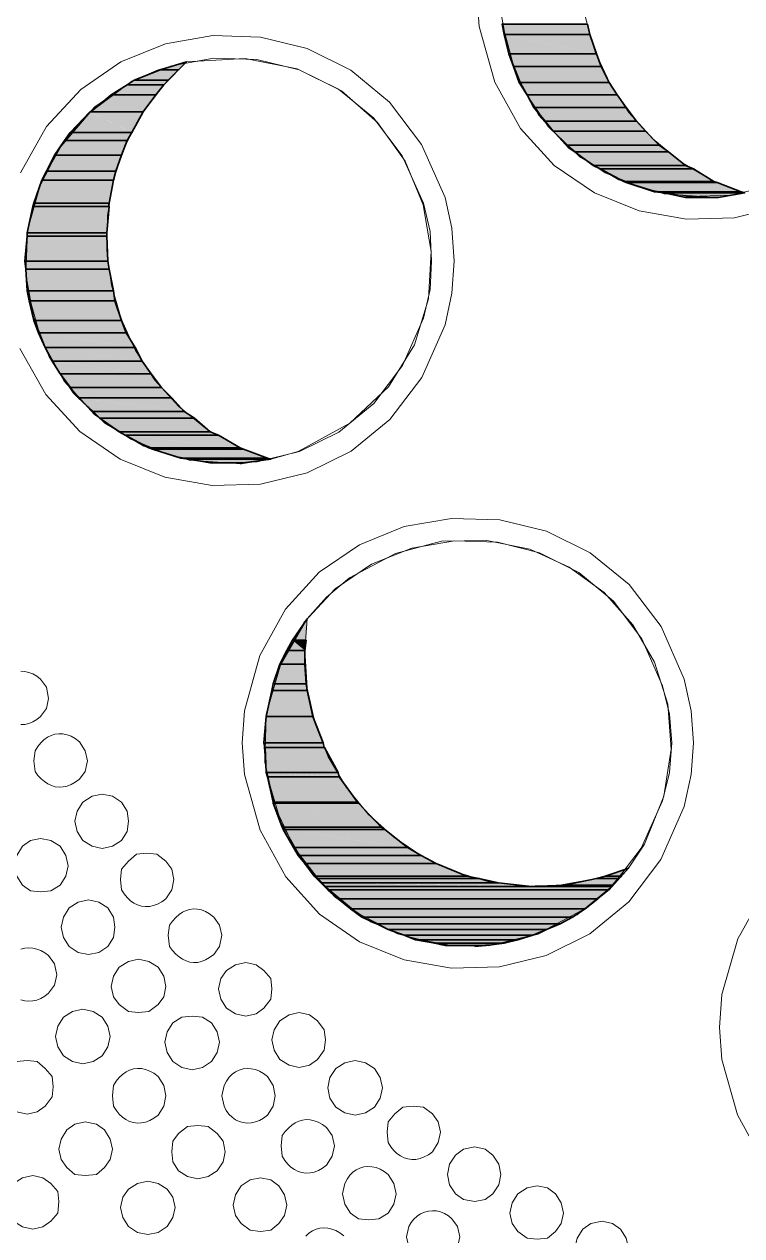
# Model space of a CAD drawing. Extents: x 0 to 247, y -13 to 225.
# Drawn here: x 52.93 to 65.15, y 113.28 to 133.93 of the extents above; entities that cross this region are included whole.
import ezdxf

# ---------------------------------------------------------------- set-up
doc = ezdxf.new("R2010")
doc.units = 0
doc.layers.add('FILL', color=8, linetype='Continuous')
doc.layers.add('GEOMETRY', color=7, linetype='Continuous')

msp = doc.modelspace()

# ---------------------------------------------------------------- hatches: boundary and pattern name
at = {"layer": 'FILL'}
for points in [[(61.109, 133.751), (62.564, 133.751), (61.07, 133.927)], [(61.07, 133.926), (62.564, 133.75), (62.524, 133.926)], [(61.109, 133.751), (62.679, 133.422), (62.564, 133.751)], [(61.185, 133.421), (62.679, 133.421), (61.109, 133.75)], [(61.185, 133.421), (62.756, 133.207), (62.679, 133.421)], [(61.263, 133.207), (62.757, 133.207), (61.186, 133.421)], [(54.805, 132.975), (55.386, 132.975), (55.25, 133.149)], [(55.25, 133.149), (55.559, 133.149), (55.696, 133.285)], [(55.25, 133.149), (55.386, 132.975), (55.56, 133.149)], [(61.363, 132.936), (62.894, 132.936), (61.264, 133.207)], [(61.264, 133.207), (62.894, 132.936), (62.758, 133.207)], [(54.688, 132.895), (55.308, 132.895), (54.805, 132.975)], [(54.805, 132.975), (55.308, 132.895), (55.385, 132.975)], [(61.497, 132.722), (63.029, 132.722), (61.362, 132.935)], [(61.362, 132.935), (63.029, 132.722), (62.893, 132.935)], [(54.417, 132.722), (55.173, 132.722), (54.688, 132.895)], [(54.688, 132.895), (55.173, 132.722), (55.308, 132.895)], [(54.066, 132.431), (54.958, 132.431), (54.415, 132.723)], [(54.416, 132.722), (54.959, 132.43), (55.173, 132.722)], [(61.613, 132.508), (63.183, 132.508), (61.497, 132.722)], [(61.497, 132.722), (63.184, 132.508), (63.029, 132.722)], [(53.717, 132.08), (54.765, 132.08), (54.047, 132.43)], [(54.047, 132.431), (54.068, 132.431), (54.96, 132.431)], [(54.048, 132.431), (54.765, 132.081), (54.959, 132.431)], [(54.067, 132.431), (54.959, 132.431)], [(61.806, 132.277), (63.36, 132.277), (61.613, 132.508)], [(61.613, 132.508), (63.36, 132.277), (63.184, 132.508)], [(61.943, 132.101), (63.514, 132.101), (61.806, 132.277)], [(61.806, 132.277), (63.514, 132.101), (63.359, 132.277)], [(53.445, 131.693), (54.591, 131.693), (53.62, 131.947)], [(53.619, 131.946), (54.687, 131.946), (53.717, 132.082)], [(53.62, 131.946), (54.591, 131.693), (54.686, 131.946)], [(53.717, 132.082), (54.687, 131.946), (54.765, 132.082)], [(61.943, 132.102), (63.747, 131.868), (63.513, 132.102)], [(62.175, 131.868), (63.747, 131.868), (61.944, 132.102)], [(53.31, 131.423), (54.494, 131.423), (53.447, 131.693)], [(53.446, 131.693), (54.494, 131.423), (54.591, 131.693)], [(62.312, 131.754), (63.903, 131.754), (62.175, 131.867)], [(62.176, 131.867), (63.904, 131.754), (63.747, 131.867)], [(62.622, 131.519), (64.194, 131.519), (62.312, 131.753)], [(62.312, 131.753), (64.194, 131.519), (63.903, 131.753)], [(62.739, 131.462), (64.329, 131.462), (62.622, 131.519)], [(62.622, 131.519), (64.329, 131.462), (64.194, 131.519)], [(53.233, 131.268), (54.455, 131.268), (53.31, 131.425)], [(53.31, 131.424), (54.455, 131.267), (54.494, 131.424)], [(63.146, 131.246), (64.678, 131.246), (62.739, 131.462)], [(62.739, 131.462), (64.678, 131.246), (64.329, 131.462)], [(53.096, 130.878), (54.377, 130.878), (53.233, 131.268)], [(53.233, 131.268), (54.377, 130.878), (54.455, 131.268)], [(63.184, 131.227), (64.736, 131.227), (63.146, 131.246)], [(63.147, 131.246), (64.736, 131.227), (64.679, 131.246)], [(63.669, 131.072), (65.143, 131.072), (63.184, 131.229)], [(63.184, 131.228), (65.143, 131.072), (64.736, 131.228)], [(53.077, 130.818), (54.376, 130.818), (53.096, 130.878)], [(53.096, 130.878), (54.376, 130.818), (54.376, 130.878)], [(63.824, 131.054), (65.202, 131.054), (63.669, 131.073)], [(63.669, 131.072), (65.202, 131.053), (65.143, 131.072)], [(63.825, 131.054), (64.756, 130.977), (65.203, 131.054)], [(64.194, 130.976), (64.756, 130.976), (63.825, 131.053)], [(64.194, 130.976), (64.698, 130.976), (64.756, 130.976)], [(52.981, 130.373), (54.339, 130.373), (53.077, 130.819)], [(53.077, 130.819), (54.339, 130.373), (54.377, 130.819)], [(52.942, 129.891), (54.358, 129.891), (52.981, 130.316)], [(52.981, 130.316), (54.338, 130.316), (52.981, 130.375)], [(52.981, 130.374), (54.338, 130.315), (54.338, 130.374)], [(52.981, 130.316), (54.358, 129.891), (54.338, 130.316)], [(52.961, 129.755), (54.377, 129.755), (52.942, 129.891)], [(52.942, 129.891), (54.377, 129.755), (54.358, 129.891)], [(52.982, 129.386), (54.454, 129.386), (52.96, 129.755)], [(52.96, 129.755), (54.454, 129.386), (54.377, 129.755)], [(53.018, 129.211), (54.473, 129.211), (52.981, 129.386)], [(52.981, 129.386), (54.473, 129.211), (54.455, 129.386)], [(53.096, 128.881), (54.59, 128.881), (53.018, 129.211)], [(53.018, 129.211), (54.59, 128.881), (54.473, 129.211)], [(53.096, 128.881), (54.667, 128.667), (54.59, 128.881)], [(53.175, 128.667), (54.668, 128.667), (53.097, 128.881)], [(53.175, 128.667), (54.824, 128.418), (54.668, 128.667)], [(53.291, 128.417), (54.824, 128.417), (53.175, 128.666)], [(53.408, 128.183), (54.94, 128.183), (53.291, 128.417)], [(53.291, 128.417), (54.94, 128.184), (54.824, 128.417)], [(53.408, 128.183), (55.095, 127.971), (54.94, 128.183)], [(53.543, 127.97), (55.095, 127.97), (53.408, 128.182)], [(53.717, 127.737), (55.269, 127.737), (53.542, 127.97)], [(53.543, 127.97), (55.269, 127.737), (55.095, 127.97)], [(53.853, 127.561), (55.445, 127.561), (53.717, 127.737)], [(53.717, 127.736), (55.445, 127.56), (55.269, 127.736)], [(53.853, 127.561), (55.658, 127.329), (55.445, 127.561)], [(54.106, 127.328), (55.659, 127.328), (53.853, 127.56)], [(54.221, 127.212), (55.832, 127.212), (54.106, 127.328)], [(54.106, 127.328), (55.832, 127.212), (55.658, 127.328)], [(54.221, 127.212), (56.102, 126.979), (55.831, 127.212)], [(54.552, 126.979), (56.103, 126.979), (54.222, 127.212)], [(54.65, 126.922), (56.239, 126.922), (54.552, 126.979)], [(54.552, 126.978), (56.239, 126.921), (56.103, 126.978)], [(55.056, 126.708), (56.608, 126.708), (54.648, 126.921)], [(54.649, 126.922), (56.608, 126.709), (56.24, 126.922)], [(55.115, 126.688), (56.666, 126.688), (55.056, 126.709)], [(55.056, 126.708), (56.665, 126.687), (56.608, 126.708)], [(55.598, 126.534), (57.074, 126.534), (55.115, 126.688)], [(55.115, 126.688), (57.074, 126.534), (56.666, 126.688)], [(55.735, 126.515), (57.132, 126.515), (55.598, 126.534)], [(55.598, 126.534), (57.132, 126.515), (57.074, 126.534)], [(56.102, 126.455), (56.665, 126.455), (55.735, 126.515)], [(55.735, 126.515), (56.666, 126.455), (57.132, 126.515)], [(56.103, 126.455), (56.608, 126.435), (56.665, 126.455)], [(57.501, 123.431), (57.732, 123.431), (57.753, 123.796)], [(57.287, 123.022), (57.715, 123.022), (57.404, 123.254)], [(57.404, 123.254), (57.714, 123.254), (57.501, 123.43)], [(57.404, 123.254), (57.715, 123.022), (57.715, 123.254)], [(57.501, 123.431), (57.713, 123.255), (57.733, 123.431)], [(57.171, 122.69), (57.733, 122.69), (57.287, 123.022)], [(57.287, 123.022), (57.733, 122.69), (57.715, 123.022)], [(57.152, 122.576), (57.753, 122.576), (57.171, 122.689)], [(57.171, 122.69), (57.753, 122.577), (57.733, 122.69)], [(57.054, 122.129), (57.85, 122.129), (57.152, 122.576)], [(57.152, 122.576), (57.849, 122.129), (57.753, 122.576)], [(57.016, 121.685), (58.026, 121.685), (57.055, 122.129)], [(57.055, 122.129), (57.85, 122.129)], [(57.055, 122.129), (57.85, 122.129)], [(57.055, 122.129), (58.026, 121.685), (57.85, 122.129)], [(57.036, 121.604), (58.043, 121.604), (57.014, 121.685)], [(57.015, 121.685), (58.044, 121.604), (58.026, 121.685)], [(57.055, 121.18), (58.277, 121.18), (57.036, 121.604)], [(57.036, 121.604), (58.277, 121.18), (58.044, 121.604)], [(57.074, 121.103), (58.296, 121.103), (57.054, 121.179)], [(57.055, 121.18), (58.297, 121.104), (58.278, 121.18)], [(57.074, 121.103), (58.606, 120.672), (58.296, 121.103)], [(57.171, 120.672), (58.606, 120.672), (57.075, 121.103)], [(57.325, 120.246), (59.013, 120.246), (57.17, 120.654)], [(57.171, 120.654), (58.626, 120.654), (57.171, 120.672)], [(57.171, 120.672), (58.626, 120.654), (58.607, 120.672)], [(57.171, 120.654), (59.014, 120.246), (58.626, 120.654)], [(57.346, 120.209), (59.072, 120.209), (57.326, 120.247)], [(57.326, 120.246), (59.072, 120.208), (59.013, 120.246)], [(57.345, 120.209), (59.459, 119.898), (59.072, 120.209)], [(57.52, 119.897), (59.459, 119.897), (57.345, 120.208)], [(57.596, 119.763), (59.693, 119.763), (57.519, 119.898)], [(57.519, 119.898), (59.693, 119.763), (59.459, 119.898)], [(57.713, 119.628), (59.946, 119.628), (57.596, 119.763)], [(57.596, 119.763), (59.946, 119.628), (59.693, 119.763)], [(57.87, 119.414), (60.468, 119.414), (57.713, 119.628)], [(57.713, 119.628), (60.468, 119.414), (59.945, 119.628)], [(62.834, 119.414), (63.107, 119.414), (63.222, 119.549)], [(57.908, 119.374), (60.682, 119.374), (57.87, 119.414)], [(57.87, 119.414), (60.682, 119.374), (60.469, 119.414)], [(57.986, 119.297), (61.012, 119.297), (57.908, 119.374)], [(57.908, 119.374), (61.012, 119.297), (60.681, 119.374)], [(62.137, 119.258), (62.952, 119.258), (62.68, 119.374)], [(62.68, 119.374), (63.049, 119.374), (62.835, 119.414)], [(62.68, 119.374), (62.952, 119.258), (63.049, 119.374)], [(62.834, 119.414), (63.048, 119.374), (63.107, 119.414)], [(57.986, 119.297), (61.574, 119.238), (61.012, 119.297)], [(58.044, 119.237), (61.575, 119.237), (57.986, 119.296)], [(58.101, 119.181), (62.875, 119.181), (58.043, 119.238)], [(58.044, 119.237), (62.875, 119.18), (62.933, 119.237)], [(58.101, 119.181), (62.7, 119.025), (62.874, 119.181)], [(58.278, 119.025), (62.701, 119.025), (58.102, 119.181)], [(61.574, 119.237), (62.932, 119.237), (62.136, 119.258)], [(62.137, 119.258), (62.933, 119.237), (62.952, 119.258)], [(58.491, 118.852), (62.486, 118.852), (58.277, 119.025)], [(58.277, 119.025), (62.486, 118.852), (62.7, 119.025)], [(58.683, 118.715), (62.273, 118.715), (58.491, 118.854)], [(58.491, 118.853), (62.273, 118.714), (62.486, 118.853)], [(58.935, 118.599), (62.059, 118.599), (58.683, 118.715)], [(58.684, 118.715), (62.06, 118.599), (62.274, 118.715)], [(58.935, 118.598), (61.828, 118.501), (62.059, 118.598)], [(59.13, 118.501), (61.828, 118.501), (58.936, 118.598)], [(59.402, 118.404), (61.593, 118.404), (59.131, 118.501)], [(59.131, 118.501), (61.593, 118.404), (61.827, 118.501)], [(59.595, 118.328), (61.341, 118.328), (59.402, 118.404)], [(59.402, 118.404), (61.341, 118.328), (61.593, 118.404)], [(59.595, 118.328), (61.109, 118.269), (61.341, 118.328)], [(59.926, 118.269), (61.11, 118.269), (59.596, 118.328)], [(60.099, 118.23), (60.797, 118.23), (59.925, 118.27)], [(59.926, 118.27), (60.798, 118.23), (61.11, 118.27)], [(60.099, 118.23), (60.605, 118.21), (60.797, 118.23)]]:
    msp.add_hatch(color=7, dxfattribs=at).paths.add_polyline_path(points)

# ---------------------------------------------------------------- linework, layer by layer
at = {"layer": 'GEOMETRY', "lineweight": 13}
for points in [[(63.301, 137.688), (62.856, 137.493), (62.138, 136.97), (61.605, 136.352), (61.25, 135.666), (61.064, 134.941), (61.039, 134.202), (61.168, 133.479), (61.442, 132.797), (61.854, 132.184), (62.395, 131.669), (63.058, 131.277), (63.834, 131.037), (64.717, 130.976), (65.203, 131.054)], [(63.786, 137.822), (63.379, 137.435), (62.999, 136.906), (62.716, 136.347), (62.525, 135.77), (62.427, 135.183), (62.417, 134.595), (62.495, 134.016), (62.659, 133.455), (62.905, 132.921), (63.232, 132.424), (63.638, 131.973), (64.121, 131.578), (64.679, 131.246), (65.203, 131.053)], [(60.642, 134.429), (60.681, 133.887), (60.946, 132.941), (61.382, 132.152), (61.958, 131.522), (62.643, 131.052), (63.404, 130.745), (64.209, 130.604), (65.027, 130.629), (65.826, 130.824), (66.573, 131.191), (67.238, 131.732), (67.788, 132.448), (68.19, 133.343), (68.305, 133.887), (68.344, 134.429)], [(61.07, 133.945), (61.301, 133.093), (61.69, 132.383), (62.208, 131.816), (62.826, 131.394), (63.514, 131.118), (64.242, 130.992), (64.982, 131.016), (65.703, 131.192), (66.377, 131.523), (66.974, 132.01), (67.465, 132.655), (67.821, 133.46), (67.918, 133.945)], [(52.86, 128.404), (53.299, 127.617), (53.879, 126.987), (54.566, 126.517), (55.329, 126.209), (56.136, 126.066), (56.955, 126.09), (57.753, 126.284), (58.499, 126.65), (59.16, 127.19), (59.704, 127.907), (60.1, 128.804), (60.217, 129.346), (60.255, 129.891), (60.255, 129.891), (60.217, 130.452), (60.1, 130.976), (59.7, 131.878), (59.155, 132.599), (58.495, 133.143), (57.753, 133.512), (56.958, 133.708), (56.144, 133.734), (55.341, 133.592), (54.58, 133.285), (53.894, 132.815), (53.313, 132.184), (52.868, 131.396)], [(55.212, 133.149), (54.765, 132.954), (54.054, 132.429), (53.526, 131.81), (53.173, 131.124), (52.987, 130.399), (52.961, 129.662), (53.088, 128.939), (53.359, 128.259), (53.768, 127.647), (54.306, 127.132), (54.967, 126.74), (55.743, 126.499), (56.627, 126.436), (57.133, 126.515)], [(55.696, 133.284), (55.308, 132.894), (54.926, 132.382), (54.641, 131.832), (54.449, 131.256), (54.35, 130.664), (54.34, 130.068), (54.418, 129.479), (54.581, 128.908), (54.828, 128.366), (55.156, 127.864), (55.563, 127.413), (56.048, 127.024), (56.608, 126.708), (57.133, 126.514)], [(57.133, 126.515), (57.597, 126.649), (58.478, 127.129), (59.135, 127.746), (59.577, 128.464), (59.816, 129.245), (59.862, 130.052), (59.726, 130.847), (59.419, 131.593), (58.951, 132.253), (58.335, 132.789), (57.579, 133.165), (56.696, 133.343), (55.696, 133.285), (55.212, 133.149), (55.696, 133.285)], [(62.875, 119.181), (63.223, 119.549), (63.495, 119.959), (63.827, 120.776), (63.953, 121.577), (63.893, 122.344), (63.668, 123.056), (63.299, 123.696), (62.807, 124.242), (62.215, 124.676), (61.542, 124.98), (60.81, 125.132), (60.04, 125.116), (59.253, 124.91), (58.471, 124.496), (58.083, 124.167), (57.753, 123.797), (57.285, 122.983), (57.053, 122.161), (57.033, 121.356), (57.201, 120.591), (57.534, 119.891), (58.008, 119.281), (58.6, 118.785), (59.287, 118.427), (60.044, 118.233), (60.848, 118.225), (61.677, 118.43), (62.506, 118.871), (62.894, 119.181), (63.223, 119.549)], [(57.753, 123.797), (57.714, 123.254), (57.751, 122.613), (57.886, 122.008), (58.109, 121.444), (58.413, 120.929), (58.788, 120.47), (59.226, 120.073), (59.717, 119.745), (60.254, 119.493), (60.827, 119.323), (61.429, 119.242), (62.049, 119.256), (62.68, 119.373), (63.223, 119.549)], [(52.873, 121.994), (52.941, 121.998), (53.01, 122.014), (53.078, 122.041), (53.146, 122.079), (53.212, 122.129), (53.31, 122.267), (53.348, 122.44), (53.348, 122.44), (53.31, 122.633), (53.212, 122.77), (53.146, 122.819), (53.078, 122.857), (53.01, 122.884), (52.941, 122.9), (52.873, 122.905)], [(65.528, 119.134), (65.087, 118.344), (64.814, 117.397), (64.775, 116.835), (64.814, 116.289), (65.078, 115.343), (65.514, 114.554)], [(52.877, 117.304), (52.942, 117.287), (53.009, 117.28), (53.078, 117.285), (53.147, 117.3), (53.215, 117.327), (53.283, 117.366), (53.348, 117.416), (53.446, 117.552), (53.486, 117.728), (53.486, 117.728), (53.446, 117.92), (53.348, 118.057), (53.283, 118.105), (53.215, 118.143), (53.147, 118.169), (53.078, 118.185), (53.009, 118.189), (52.942, 118.183), (52.877, 118.166)], [(58.373, 113.284), (58.308, 113.333), (58.24, 113.372), (58.171, 113.398), (58.103, 113.414), (58.034, 113.418), (57.967, 113.412), (57.902, 113.395), (57.84, 113.366), (57.781, 113.328), (57.727, 113.278)]]:
    msp.add_lwpolyline(points, dxfattribs=at)
at = {"layer": 'GEOMETRY', "lineweight": 35}
for points in [[(61.07, 133.926), (61.109, 133.751), (62.564, 133.751)], [(61.07, 133.926), (62.525, 133.926), (62.564, 133.751)], [(61.109, 133.751), (61.185, 133.421), (62.679, 133.421)], [(61.109, 133.751), (62.564, 133.751), (62.679, 133.421)], [(61.185, 133.421), (61.263, 133.207), (62.757, 133.207)], [(61.185, 133.421), (62.679, 133.421), (62.757, 133.207)], [(55.25, 133.149), (54.805, 132.975), (55.386, 132.975)], [(55.696, 133.284), (55.25, 133.148), (55.559, 133.148)], [(55.25, 133.149), (55.56, 133.149), (55.386, 132.975)], [(61.263, 133.207), (61.362, 132.936), (62.893, 132.936)], [(61.263, 133.207), (62.757, 133.207), (62.893, 132.936)], [(54.804, 132.975), (54.687, 132.895), (55.308, 132.895)], [(54.804, 132.975), (55.385, 132.975), (55.308, 132.895)], [(61.362, 132.936), (61.497, 132.722), (63.029, 132.722)], [(61.362, 132.936), (62.893, 132.936), (63.029, 132.722)], [(54.687, 132.895), (54.416, 132.722), (55.172, 132.722)], [(54.687, 132.895), (55.308, 132.895), (55.172, 132.722)], [(54.416, 132.722), (54.067, 132.431), (54.959, 132.431)], [(54.416, 132.722), (55.173, 132.722), (54.959, 132.431)], [(61.497, 132.722), (61.613, 132.508), (63.184, 132.508)], [(61.497, 132.722), (63.029, 132.722), (63.184, 132.508)], [(54.047, 132.431), (53.717, 132.081), (54.764, 132.081)], [(54.067, 132.431), (54.047, 132.431), (54.959, 132.431)], [(54.047, 132.431), (54.958, 132.431), (54.764, 132.081)], [(54.067, 132.431), (54.959, 132.431)], [(61.613, 132.508), (61.806, 132.277), (63.36, 132.277)], [(61.613, 132.508), (63.184, 132.508), (63.36, 132.277)], [(61.806, 132.277), (61.943, 132.102), (63.514, 132.102)], [(61.806, 132.277), (63.36, 132.277), (63.514, 132.102)], [(53.62, 131.946), (53.446, 131.693), (54.591, 131.693)], [(53.717, 132.082), (53.619, 131.946), (54.688, 131.946)], [(53.62, 131.946), (54.687, 131.946), (54.591, 131.693)], [(53.717, 132.082), (54.764, 132.082), (54.688, 131.946)], [(61.943, 132.102), (62.175, 131.868), (63.747, 131.868)], [(61.943, 132.102), (63.514, 132.102), (63.747, 131.868)], [(53.446, 131.694), (53.31, 131.424), (54.494, 131.424)], [(53.446, 131.694), (54.591, 131.694), (54.494, 131.424)], [(62.176, 131.867), (62.313, 131.753), (63.904, 131.753)], [(62.176, 131.867), (63.747, 131.867), (63.904, 131.753)], [(62.312, 131.753), (62.622, 131.519), (64.194, 131.519)], [(62.312, 131.753), (63.903, 131.753), (64.194, 131.519)], [(62.622, 131.519), (62.739, 131.462), (64.329, 131.462)], [(62.622, 131.519), (64.194, 131.519), (64.329, 131.462)], [(53.31, 131.424), (53.233, 131.268), (54.455, 131.268)], [(53.31, 131.424), (54.494, 131.424), (54.455, 131.268)], [(62.739, 131.462), (63.146, 131.246), (64.678, 131.246)], [(62.739, 131.462), (64.329, 131.462), (64.678, 131.246)], [(53.233, 131.268), (53.096, 130.878), (54.377, 130.878)], [(53.233, 131.268), (54.455, 131.268), (54.377, 130.878)], [(63.146, 131.246), (63.184, 131.227), (64.736, 131.227)], [(63.146, 131.246), (64.678, 131.246), (64.736, 131.227)], [(63.184, 131.228), (63.669, 131.073), (65.143, 131.073)], [(63.184, 131.228), (64.736, 131.228), (65.143, 131.073)], [(53.096, 130.878), (53.077, 130.818), (54.376, 130.818)], [(53.096, 130.878), (54.376, 130.878), (54.376, 130.818)], [(63.67, 131.072), (63.825, 131.053), (65.203, 131.053)], [(63.67, 131.072), (65.144, 131.072), (65.203, 131.053)], [(63.825, 131.054), (64.194, 130.976), (64.756, 130.976)], [(63.825, 131.054), (65.203, 131.054), (64.756, 130.976)], [(64.194, 130.976), (64.756, 130.976), (64.698, 130.976)], [(53.078, 130.819), (52.981, 130.374), (54.339, 130.374)], [(53.078, 130.819), (54.377, 130.819), (54.339, 130.374)], [(52.981, 130.316), (52.942, 129.891), (54.358, 129.891)], [(52.981, 130.374), (52.981, 130.315), (54.338, 130.315)], [(52.981, 130.374), (54.338, 130.374), (54.338, 130.315)], [(52.981, 130.316), (54.338, 130.316), (54.358, 129.891)], [(52.942, 129.891), (52.961, 129.755), (54.377, 129.755)], [(52.942, 129.891), (54.358, 129.891), (54.377, 129.755)], [(52.961, 129.755), (52.982, 129.386), (54.455, 129.386)], [(52.961, 129.755), (54.377, 129.755), (54.455, 129.386)], [(52.981, 129.386), (53.018, 129.211), (54.473, 129.211)], [(52.981, 129.386), (54.455, 129.386), (54.473, 129.211)], [(53.018, 129.211), (53.096, 128.881), (54.59, 128.881)], [(53.018, 129.211), (54.473, 129.211), (54.59, 128.881)], [(53.096, 128.881), (53.174, 128.667), (54.667, 128.667)], [(53.096, 128.881), (54.59, 128.881), (54.667, 128.667)], [(53.174, 128.667), (53.291, 128.417), (54.823, 128.417)], [(53.174, 128.667), (54.667, 128.667), (54.823, 128.417)], [(53.291, 128.417), (53.408, 128.183), (54.94, 128.183)], [(53.291, 128.417), (54.824, 128.417), (54.94, 128.183)], [(53.408, 128.183), (53.543, 127.97), (55.095, 127.97)], [(53.408, 128.183), (54.94, 128.183), (55.095, 127.97)], [(53.543, 127.97), (53.718, 127.737), (55.269, 127.737)], [(53.543, 127.97), (55.095, 127.97), (55.269, 127.737)], [(53.717, 127.737), (53.854, 127.561), (55.445, 127.561)], [(53.717, 127.737), (55.268, 127.737), (55.445, 127.561)], [(53.853, 127.561), (54.106, 127.329), (55.658, 127.329)], [(53.853, 127.561), (55.445, 127.561), (55.658, 127.329)], [(54.106, 127.328), (54.221, 127.212), (55.832, 127.212)], [(54.106, 127.328), (55.658, 127.328), (55.832, 127.212)], [(54.221, 127.212), (54.551, 126.979), (56.102, 126.979)], [(54.221, 127.212), (55.831, 127.212), (56.102, 126.979)], [(54.551, 126.979), (54.649, 126.922), (56.239, 126.922)], [(54.551, 126.979), (56.102, 126.979), (56.239, 126.922)], [(54.649, 126.922), (55.056, 126.708), (56.608, 126.708)], [(54.649, 126.922), (56.24, 126.922), (56.608, 126.708)], [(55.056, 126.708), (55.115, 126.687), (56.665, 126.687)], [(55.056, 126.708), (56.608, 126.708), (56.665, 126.687)], [(55.115, 126.688), (55.598, 126.534), (57.074, 126.534)], [(55.115, 126.688), (56.666, 126.688), (57.074, 126.534)], [(55.598, 126.533), (55.735, 126.514), (57.132, 126.514)], [(55.598, 126.533), (57.074, 126.533), (57.132, 126.514)], [(55.735, 126.515), (56.102, 126.455), (56.666, 126.455)], [(55.735, 126.515), (57.132, 126.515), (56.666, 126.455)], [(56.103, 126.455), (56.665, 126.455), (56.608, 126.435)], [(57.753, 123.797), (57.501, 123.431), (57.733, 123.431)], [(57.404, 123.254), (57.287, 123.022), (57.714, 123.022)], [(57.501, 123.431), (57.404, 123.254), (57.714, 123.254)], [(57.404, 123.254), (57.714, 123.254), (57.714, 123.022)], [(57.501, 123.431), (57.733, 123.431), (57.714, 123.254)], [(57.287, 123.022), (57.171, 122.69), (57.733, 122.69)], [(57.287, 123.022), (57.714, 123.022), (57.733, 122.69)], [(57.171, 122.69), (57.152, 122.577), (57.753, 122.577)], [(57.171, 122.69), (57.733, 122.69), (57.753, 122.577)], [(57.152, 122.576), (57.054, 122.129), (57.849, 122.129)], [(57.152, 122.576), (57.753, 122.576), (57.849, 122.129)], [(57.054, 122.129), (57.015, 121.685), (58.025, 121.685)], [(57.054, 122.129), (57.849, 122.129)], [(57.054, 122.129), (57.849, 122.129)], [(57.054, 122.129), (57.849, 122.129), (58.025, 121.685)], [(57.015, 121.685), (57.036, 121.604), (58.043, 121.604)], [(57.015, 121.685), (58.025, 121.685), (58.043, 121.604)], [(57.036, 121.604), (57.055, 121.18), (58.277, 121.18)], [(57.036, 121.604), (58.044, 121.604), (58.277, 121.18)], [(57.054, 121.18), (57.074, 121.103), (58.296, 121.103)], [(57.054, 121.18), (58.277, 121.18), (58.296, 121.103)], [(57.074, 121.103), (57.171, 120.672), (58.606, 120.672)], [(57.074, 121.103), (58.297, 121.103), (58.606, 120.672)], [(57.171, 120.672), (57.171, 120.654), (58.626, 120.654)], [(57.171, 120.672), (58.607, 120.672), (58.626, 120.654)], [(57.171, 120.654), (57.326, 120.246), (59.014, 120.246)], [(57.171, 120.654), (58.626, 120.654), (59.014, 120.246)], [(57.326, 120.246), (57.346, 120.208), (59.072, 120.208)], [(57.326, 120.246), (59.013, 120.246), (59.072, 120.208)], [(57.345, 120.208), (57.519, 119.897), (59.459, 119.897)], [(57.345, 120.208), (59.072, 120.208), (59.459, 119.897)], [(57.519, 119.898), (57.596, 119.763), (59.693, 119.763)], [(57.519, 119.898), (59.459, 119.898), (59.693, 119.763)], [(57.596, 119.763), (57.713, 119.628), (59.946, 119.628)], [(57.596, 119.763), (59.693, 119.763), (59.946, 119.628)], [(57.714, 119.628), (57.87, 119.414), (60.469, 119.414)], [(57.714, 119.628), (59.946, 119.628), (60.469, 119.414)], [(63.222, 119.549), (62.834, 119.414), (63.107, 119.414)], [(57.87, 119.414), (57.908, 119.374), (60.682, 119.374)], [(57.87, 119.414), (60.469, 119.414), (60.682, 119.374)], [(57.908, 119.374), (57.986, 119.297), (61.012, 119.297)], [(57.908, 119.374), (60.681, 119.374), (61.012, 119.297)], [(62.679, 119.374), (62.136, 119.258), (62.951, 119.258)], [(62.679, 119.374), (63.048, 119.374), (62.951, 119.258)], [(62.835, 119.414), (62.68, 119.374), (63.049, 119.374)], [(62.835, 119.414), (63.107, 119.414), (63.049, 119.374)], [(57.986, 119.297), (58.044, 119.237), (61.574, 119.237)], [(57.986, 119.297), (61.012, 119.297), (61.574, 119.237)], [(58.044, 119.238), (58.102, 119.181), (62.875, 119.181)], [(58.044, 119.238), (62.933, 119.238), (62.875, 119.181)], [(58.101, 119.181), (58.277, 119.025), (62.7, 119.025)], [(58.101, 119.181), (62.874, 119.181), (62.7, 119.025)], [(62.136, 119.258), (61.574, 119.237), (62.932, 119.237)], [(62.136, 119.258), (62.951, 119.258), (62.932, 119.237)], [(58.277, 119.025), (58.491, 118.853), (62.486, 118.853)], [(58.277, 119.025), (62.7, 119.025), (62.486, 118.853)], [(58.491, 118.853), (58.683, 118.715), (62.273, 118.715)], [(58.491, 118.853), (62.486, 118.853), (62.273, 118.715)], [(58.683, 118.715), (58.935, 118.599), (62.059, 118.599)], [(58.683, 118.715), (62.273, 118.715), (62.059, 118.599)], [(58.935, 118.599), (59.13, 118.501), (61.828, 118.501)], [(58.935, 118.599), (62.059, 118.599), (61.828, 118.501)], [(59.13, 118.501), (59.401, 118.404), (61.593, 118.404)], [(59.13, 118.501), (61.827, 118.501), (61.593, 118.404)], [(59.402, 118.404), (59.595, 118.328), (61.341, 118.328)], [(59.402, 118.404), (61.593, 118.404), (61.341, 118.328)], [(59.595, 118.328), (59.925, 118.269), (61.109, 118.269)], [(59.595, 118.328), (61.341, 118.328), (61.109, 118.269)], [(59.926, 118.27), (60.1, 118.231), (60.798, 118.231)], [(59.926, 118.27), (61.11, 118.27), (60.798, 118.231)], [(60.099, 118.231), (60.797, 118.231), (60.605, 118.211)]]:
    msp.add_lwpolyline(points, dxfattribs=at)
at = {"layer": 'GEOMETRY', "lineweight": 13}
for points in [[(59.867, 129.891), (59.848, 130.394), (59.732, 130.878), (59.372, 131.686), (58.879, 132.333), (58.284, 132.82), (57.613, 133.15), (56.896, 133.325), (56.161, 133.348), (55.438, 133.219), (54.753, 132.942), (54.137, 132.519), (53.617, 131.952), (53.222, 131.243), (52.981, 130.394), (52.942, 129.891), (52.981, 129.405), (53.219, 128.555), (53.612, 127.845), (54.132, 127.278), (54.75, 126.855), (55.436, 126.578), (56.163, 126.45), (56.899, 126.473), (57.618, 126.648), (58.29, 126.978), (58.885, 127.466), (59.376, 128.112), (59.732, 128.919), (59.848, 129.405), (59.867, 129.891)], [(64.329, 121.685), (64.29, 122.228), (64.174, 122.77), (63.779, 123.665), (63.235, 124.381), (62.573, 124.921), (61.828, 125.287), (61.03, 125.482), (60.211, 125.507), (59.405, 125.366), (58.643, 125.059), (57.958, 124.589), (57.382, 123.96), (56.947, 123.172), (56.685, 122.228), (56.647, 121.685), (56.685, 121.142), (56.949, 120.193), (57.386, 119.4), (57.962, 118.766), (58.645, 118.293), (59.405, 117.984), (60.209, 117.841), (61.025, 117.866), (61.822, 118.061), (62.567, 118.43), (63.228, 118.974), (63.775, 119.695), (64.174, 120.597), (64.29, 121.142), (64.329, 121.685)], [(63.961, 121.685), (63.922, 122.17), (63.805, 122.655), (63.453, 123.456), (62.968, 124.099), (62.377, 124.587), (61.71, 124.919), (60.994, 125.099), (60.26, 125.126), (59.535, 125.002), (58.847, 124.729), (58.227, 124.308), (57.703, 123.74), (57.302, 123.027), (57.055, 122.17), (57.016, 121.685), (57.055, 121.18), (57.305, 120.33), (57.705, 119.62), (58.226, 119.053), (58.841, 118.63), (59.522, 118.353), (60.241, 118.225), (60.971, 118.247), (61.683, 118.422), (62.351, 118.753), (62.945, 119.24), (63.439, 119.886), (63.805, 120.694), (63.922, 121.18), (63.961, 121.685)], [(54.009, 121.374), (53.97, 121.546), (53.873, 121.701), (53.802, 121.754), (53.732, 121.794), (53.661, 121.821), (53.591, 121.836), (53.522, 121.839), (53.455, 121.83), (53.39, 121.81), (53.327, 121.778), (53.268, 121.736), (53.213, 121.683), (53.162, 121.619), (53.117, 121.546), (53.097, 121.374), (53.117, 121.197), (53.167, 121.129), (53.221, 121.071), (53.278, 121.022), (53.337, 120.983), (53.399, 120.954), (53.462, 120.935), (53.528, 120.928), (53.595, 120.931), (53.663, 120.946), (53.732, 120.973), (53.802, 121.011), (53.873, 121.062), (53.97, 121.197), (54.009, 121.374)], [(54.707, 120.347), (54.686, 120.519), (54.591, 120.672), (54.435, 120.773), (54.261, 120.811), (54.087, 120.773), (53.931, 120.672), (53.834, 120.519), (53.796, 120.347), (53.834, 120.17), (53.931, 120.017), (54.087, 119.92), (54.261, 119.881), (54.435, 119.92), (54.591, 120.017), (54.686, 120.17), (54.707, 120.347)], [(53.679, 119.589), (53.639, 119.763), (53.542, 119.92), (53.388, 120.017), (53.212, 120.054), (53.038, 120.017), (52.903, 119.92), (52.805, 119.763), (52.765, 119.589), (52.805, 119.414), (52.903, 119.258), (53.038, 119.161), (53.212, 119.142), (53.388, 119.161), (53.542, 119.258), (53.639, 119.414), (53.679, 119.589)], [(55.483, 119.356), (55.445, 119.53), (55.347, 119.668), (55.192, 119.784), (55.017, 119.802), (54.843, 119.784), (54.707, 119.668), (54.59, 119.53), (54.571, 119.356), (54.59, 119.181), (54.636, 119.108), (54.687, 119.046), (54.742, 118.993), (54.801, 118.952), (54.863, 118.921), (54.928, 118.901), (54.995, 118.892), (55.064, 118.894), (55.134, 118.909), (55.205, 118.935), (55.276, 118.974), (55.347, 119.025), (55.445, 119.181), (55.483, 119.356)], [(54.473, 118.542), (54.454, 118.715), (54.358, 118.871), (54.202, 118.969), (54.029, 119.006), (53.853, 118.969), (53.699, 118.871), (53.601, 118.715), (53.561, 118.542), (53.601, 118.367), (53.699, 118.211), (53.853, 118.113), (54.029, 118.075), (54.202, 118.113), (54.358, 118.211), (54.454, 118.367), (54.473, 118.542)], [(56.297, 118.404), (56.258, 118.578), (56.161, 118.715), (56.089, 118.768), (56.019, 118.808), (55.949, 118.835), (55.881, 118.85), (55.815, 118.853), (55.751, 118.845), (55.688, 118.826), (55.627, 118.796), (55.569, 118.756), (55.512, 118.706), (55.458, 118.647), (55.405, 118.578), (55.385, 118.404), (55.405, 118.212), (55.458, 118.144), (55.512, 118.085), (55.569, 118.035), (55.628, 117.996), (55.688, 117.966), (55.751, 117.947), (55.815, 117.939), (55.881, 117.942), (55.949, 117.957), (56.018, 117.984), (56.089, 118.023), (56.161, 118.076), (56.258, 118.212), (56.297, 118.404)], [(55.347, 117.531), (55.308, 117.706), (55.211, 117.86), (55.056, 117.96), (54.881, 117.999), (54.706, 117.96), (54.551, 117.86), (54.454, 117.706), (54.415, 117.531), (54.454, 117.357), (54.551, 117.223), (54.706, 117.104), (54.881, 117.087), (55.056, 117.104), (55.211, 117.223), (55.308, 117.357), (55.347, 117.531)], [(57.152, 117.492), (57.132, 117.669), (57.015, 117.804), (56.88, 117.899), (56.704, 117.938), (56.53, 117.899), (56.376, 117.804), (56.279, 117.669), (56.24, 117.492), (56.279, 117.316), (56.376, 117.162), (56.53, 117.065), (56.704, 117.027), (56.88, 117.065), (57.015, 117.162), (57.132, 117.316), (57.152, 117.492)], [(54.395, 116.679), (54.358, 116.853), (54.26, 117.008), (54.105, 117.104), (53.93, 117.144), (53.755, 117.104), (53.601, 117.008), (53.504, 116.853), (53.465, 116.679), (53.504, 116.505), (53.601, 116.349), (53.755, 116.253), (53.93, 116.214), (54.105, 116.253), (54.26, 116.349), (54.358, 116.505), (54.395, 116.679)], [(58.063, 116.621), (58.043, 116.795), (57.927, 116.948), (57.791, 117.047), (57.617, 117.087), (57.442, 117.047), (57.287, 116.948), (57.19, 116.795), (57.152, 116.621), (57.19, 116.445), (57.287, 116.29), (57.442, 116.192), (57.617, 116.154), (57.791, 116.192), (57.927, 116.29), (58.043, 116.445), (58.063, 116.621)], [(56.259, 116.583), (56.221, 116.758), (56.123, 116.91), (55.968, 117.008), (55.794, 117.027), (55.619, 117.008), (55.464, 116.91), (55.367, 116.758), (55.329, 116.583), (55.367, 116.406), (55.464, 116.253), (55.619, 116.154), (55.794, 116.114), (55.968, 116.154), (56.123, 116.253), (56.221, 116.406), (56.259, 116.583)], [(53.426, 115.824), (53.407, 116), (53.29, 116.136), (53.155, 116.253), (52.98, 116.271), (52.805, 116.253), (52.651, 116.136), (52.553, 116), (52.515, 115.824), (52.553, 115.65), (52.651, 115.494), (52.805, 115.398), (52.98, 115.359), (53.155, 115.398), (53.29, 115.494), (53.407, 115.65), (53.426, 115.824)], [(59.033, 115.807), (58.995, 115.979), (58.898, 116.136), (58.742, 116.232), (58.568, 116.272), (58.392, 116.232), (58.237, 116.136), (58.139, 115.979), (58.101, 115.807), (58.139, 115.63), (58.237, 115.476), (58.392, 115.38), (58.568, 115.34), (58.742, 115.38), (58.898, 115.476), (58.995, 115.63), (59.033, 115.807)], [(55.347, 115.671), (55.308, 115.846), (55.211, 116), (55.14, 116.052), (55.069, 116.091), (54.998, 116.118), (54.928, 116.132), (54.86, 116.135), (54.793, 116.126), (54.728, 116.106), (54.666, 116.075), (54.607, 116.033), (54.552, 115.981), (54.501, 115.918), (54.454, 115.846), (54.434, 115.671), (54.454, 115.494), (54.5, 115.422), (54.551, 115.359), (54.606, 115.306), (54.665, 115.264), (54.728, 115.233), (54.793, 115.213), (54.86, 115.204), (54.929, 115.207), (54.999, 115.222), (55.07, 115.248), (55.141, 115.288), (55.211, 115.34), (55.308, 115.494), (55.347, 115.671)], [(57.209, 115.671), (57.171, 115.846), (57.074, 116), (57.008, 116.05), (56.939, 116.089), (56.869, 116.116), (56.798, 116.131), (56.728, 116.135), (56.659, 116.127), (56.593, 116.108), (56.531, 116.078), (56.473, 116.037), (56.421, 115.984), (56.375, 115.921), (56.337, 115.846), (56.298, 115.671), (56.337, 115.494), (56.374, 115.42), (56.42, 115.356), (56.472, 115.303), (56.53, 115.262), (56.593, 115.231), (56.659, 115.212), (56.728, 115.205), (56.798, 115.209), (56.869, 115.224), (56.939, 115.251), (57.008, 115.29), (57.074, 115.34), (57.171, 115.494), (57.209, 115.671)], [(60.023, 115.049), (59.985, 115.224), (59.886, 115.36), (59.732, 115.476), (59.556, 115.494), (59.382, 115.476), (59.246, 115.36), (59.13, 115.224), (59.111, 115.049), (59.13, 114.874), (59.175, 114.801), (59.225, 114.739), (59.28, 114.686), (59.339, 114.644), (59.401, 114.613), (59.466, 114.593), (59.534, 114.584), (59.603, 114.586), (59.674, 114.601), (59.745, 114.627), (59.816, 114.666), (59.886, 114.717), (59.985, 114.874), (60.023, 115.049)], [(54.434, 114.758), (54.395, 114.932), (54.299, 115.09), (54.163, 115.186), (53.969, 115.224), (53.795, 115.186), (53.66, 115.09), (53.561, 114.932), (53.523, 114.758), (53.561, 114.583), (53.66, 114.447), (53.795, 114.331), (53.969, 114.311), (54.163, 114.331), (54.299, 114.447), (54.395, 114.583), (54.434, 114.758)], [(58.218, 114.815), (58.179, 114.993), (58.082, 115.127), (58.01, 115.179), (57.94, 115.218), (57.87, 115.245), (57.803, 115.26), (57.736, 115.263), (57.672, 115.255), (57.609, 115.236), (57.549, 115.207), (57.49, 115.168), (57.433, 115.119), (57.378, 115.06), (57.325, 114.993), (57.306, 114.815), (57.325, 114.642), (57.37, 114.569), (57.42, 114.507), (57.475, 114.455), (57.535, 114.413), (57.597, 114.382), (57.663, 114.362), (57.731, 114.353), (57.801, 114.356), (57.871, 114.37), (57.942, 114.396), (58.013, 114.434), (58.082, 114.485), (58.179, 114.642), (58.218, 114.815)], [(56.356, 114.717), (56.318, 114.894), (56.22, 115.029), (56.065, 115.145), (55.89, 115.164), (55.715, 115.145), (55.559, 115.029), (55.463, 114.894), (55.445, 114.717), (55.463, 114.544), (55.559, 114.39), (55.715, 114.294), (55.89, 114.255), (56.065, 114.294), (56.22, 114.39), (56.318, 114.544), (56.356, 114.717)], [(61.051, 114.331), (61.013, 114.505), (60.915, 114.66), (60.78, 114.758), (60.606, 114.797), (60.411, 114.758), (60.276, 114.66), (60.178, 114.505), (60.139, 114.331), (60.178, 114.154), (60.276, 114.001), (60.411, 113.903), (60.606, 113.866), (60.78, 113.903), (60.915, 114.001), (61.013, 114.154), (61.051, 114.331)], [(59.265, 114.001), (59.226, 114.176), (59.13, 114.33), (59.065, 114.38), (58.996, 114.418), (58.926, 114.445), (58.855, 114.461), (58.785, 114.465), (58.716, 114.458), (58.65, 114.439), (58.587, 114.409), (58.529, 114.368), (58.476, 114.315), (58.43, 114.251), (58.392, 114.176), (58.354, 114.001), (58.392, 113.825), (58.491, 113.672), (58.625, 113.574), (58.799, 113.556), (58.973, 113.574), (59.13, 113.672), (59.226, 113.825), (59.265, 114.001)], [(53.523, 113.866), (53.504, 114.041), (53.388, 114.176), (53.252, 114.271), (53.078, 114.31), (52.903, 114.271), (52.747, 114.176), (52.651, 114.041), (52.612, 113.866), (52.651, 113.672), (52.747, 113.535), (52.903, 113.439), (53.078, 113.398), (53.252, 113.439), (53.388, 113.535), (53.504, 113.672), (53.523, 113.866)], [(55.502, 113.767), (55.464, 113.942), (55.367, 114.079), (55.212, 114.176), (55.037, 114.217), (54.863, 114.176), (54.707, 114.079), (54.61, 113.942), (54.571, 113.767), (54.61, 113.593), (54.707, 113.44), (54.863, 113.34), (55.037, 113.304), (55.212, 113.34), (55.367, 113.44), (55.464, 113.593), (55.502, 113.767)], [(57.404, 113.808), (57.365, 113.982), (57.266, 114.138), (57.133, 114.235), (56.958, 114.272), (56.783, 114.235), (56.627, 114.138), (56.53, 113.982), (56.492, 113.808), (56.53, 113.631), (56.627, 113.496), (56.783, 113.381), (56.958, 113.36), (57.133, 113.381), (57.266, 113.496), (57.365, 113.631), (57.404, 113.808)], [(62.119, 113.672), (62.079, 113.846), (61.982, 114.001), (61.846, 114.1), (61.671, 114.138), (61.497, 114.1), (61.342, 114.001), (61.245, 113.846), (61.205, 113.672), (61.245, 113.496), (61.342, 113.36), (61.497, 113.244), (61.671, 113.226), (61.846, 113.244), (61.982, 113.36), (62.079, 113.496), (62.119, 113.672)], [(60.352, 113.265), (60.314, 113.44), (60.216, 113.575), (60.156, 113.626), (60.092, 113.665), (60.024, 113.692), (59.955, 113.708), (59.885, 113.711), (59.816, 113.704), (59.748, 113.685), (59.683, 113.656), (59.623, 113.617), (59.568, 113.568), (59.52, 113.509), (59.48, 113.44), (59.441, 113.265), (59.48, 113.09), (59.577, 112.935), (59.711, 112.838), (59.886, 112.799), (60.08, 112.838), (60.216, 112.935), (60.314, 113.09), (60.352, 113.265)], [(63.222, 113.071), (63.184, 113.244), (63.087, 113.398), (62.951, 113.496), (62.777, 113.535), (62.582, 113.496), (62.448, 113.398), (62.35, 113.244), (62.312, 113.071), (62.35, 112.894), (62.391, 112.826), (62.439, 112.767), (62.494, 112.717), (62.555, 112.678), (62.619, 112.649), (62.687, 112.63), (62.756, 112.623), (62.826, 112.626), (62.895, 112.642), (62.963, 112.669), (63.027, 112.708), (63.087, 112.759), (63.184, 112.894), (63.222, 113.071)]]:
    msp.add_lwpolyline(points, close=True, dxfattribs=at)

doc.saveas('drawing.dxf')
